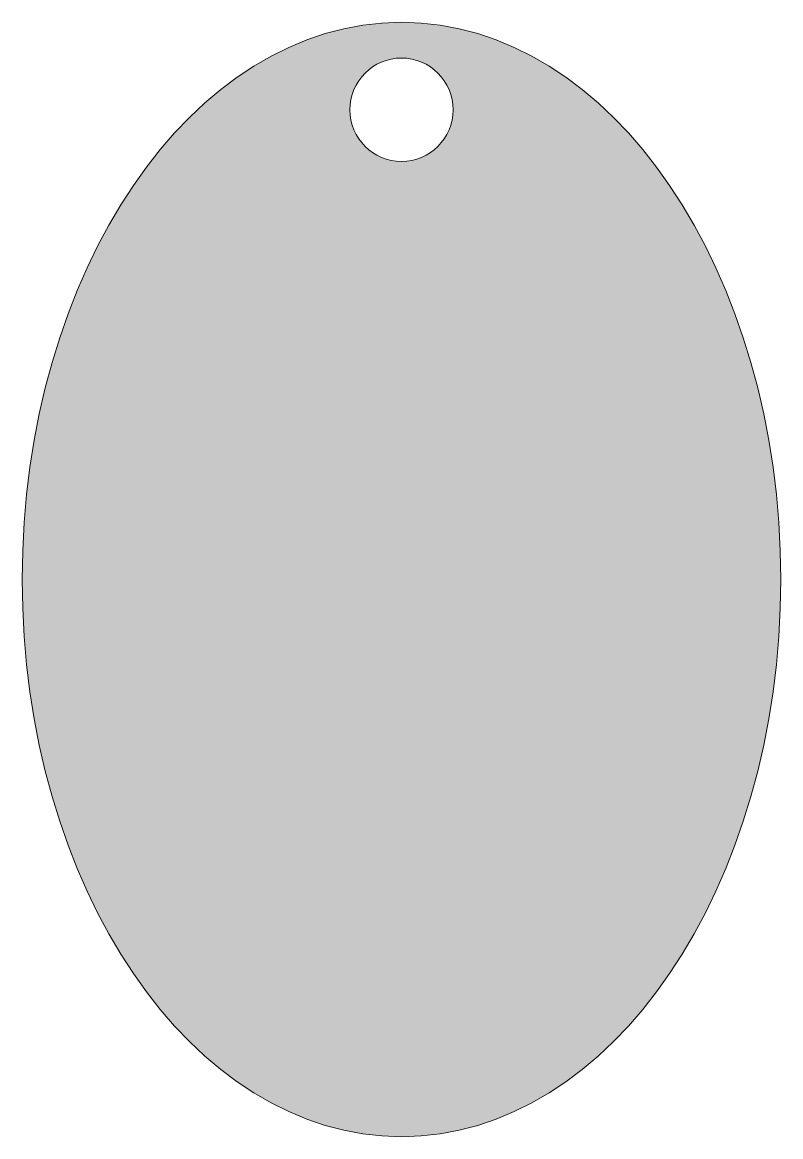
# Model space of a CAD drawing. Header units: inches. Extents: x 0.96 to 5.04, y -12.28 to -6.28.
import ezdxf

# ---------------------------------------------------------------- set-up
doc = ezdxf.new("R2010")
doc.units = ezdxf.units.IN
doc.header["$MEASUREMENT"] = 0
doc.layers.add('_U+0421_U+043B_U+043E_U+0439 1', color=7, linetype='Continuous')

msp = doc.modelspace()

# ---------------------------------------------------------------- hatches: boundary and pattern name
at = {"layer": '_U+0421_U+043B_U+043E_U+0439 1', "true_color": 0xffffff}
h = msp.add_hatch(color=7, dxfattribs=at)
h.dxf.hatch_style = 2
edge = h.paths.add_edge_path()
edge.add_spline(control_points=[(3, -6.2847), (1.8724, -6.2847), (0.9583, -7.6278), (0.9583, -9.2847), (0.9583, -10.9416), (1.8724, -12.2847), (3, -12.2847), (4.1276, -12.2847), (5.0417, -10.9416), (5.0417, -9.2847), (5.0417, -7.6278), (4.1276, -6.2847), (3, -6.2847)], knot_values=[0, 0, 0, 0, 1, 1, 1, 2, 2, 2, 3, 3, 3, 4, 4, 4, 4], degree=3, periodic=1)
edge = h.paths.add_edge_path()
edge.add_spline(control_points=[(3, -7.0341), (2.8465, -7.0341), (2.7222, -6.9095), (2.7222, -6.7557), (2.7222, -6.602), (2.8465, -6.4773), (3, -6.4773), (3.1535, -6.4773), (3.2778, -6.602), (3.2778, -6.7557), (3.2778, -6.9095), (3.1535, -7.0341), (3, -7.0341)], knot_values=[0, 0, 0, 0, 1, 1, 1, 2, 2, 2, 3, 3, 3, 4, 4, 4, 4], degree=3, periodic=1)

# ---------------------------------------------------------------- linework, layer by layer
at = {"layer": '_U+0421_U+043B_U+043E_U+0439 1', "lineweight": 0}
for points in [[(3, -6.2847), (1.8724, -6.2847), (0.9583, -7.6278), (0.9583, -9.2847), (0.9583, -10.9416), (1.8724, -12.2847), (3, -12.2847), (4.1276, -12.2847), (5.0417, -10.9416), (5.0417, -9.2847), (5.0417, -7.6278), (4.1276, -6.2847), (3, -6.2847)], [(3, -7.0341), (2.8465, -7.0341), (2.7222, -6.9095), (2.7222, -6.7557), (2.7222, -6.602), (2.8465, -6.4773), (3, -6.4773), (3.1535, -6.4773), (3.2778, -6.602), (3.2778, -6.7557), (3.2778, -6.9095), (3.1535, -7.0341), (3, -7.0341)]]:
    msp.add_open_spline(points, degree=3, knots=[0, 0, 0, 0, 1, 1, 1, 2, 2, 2, 3, 3, 3, 4, 4, 4, 4], dxfattribs=at)

doc.saveas('drawing.dxf')
